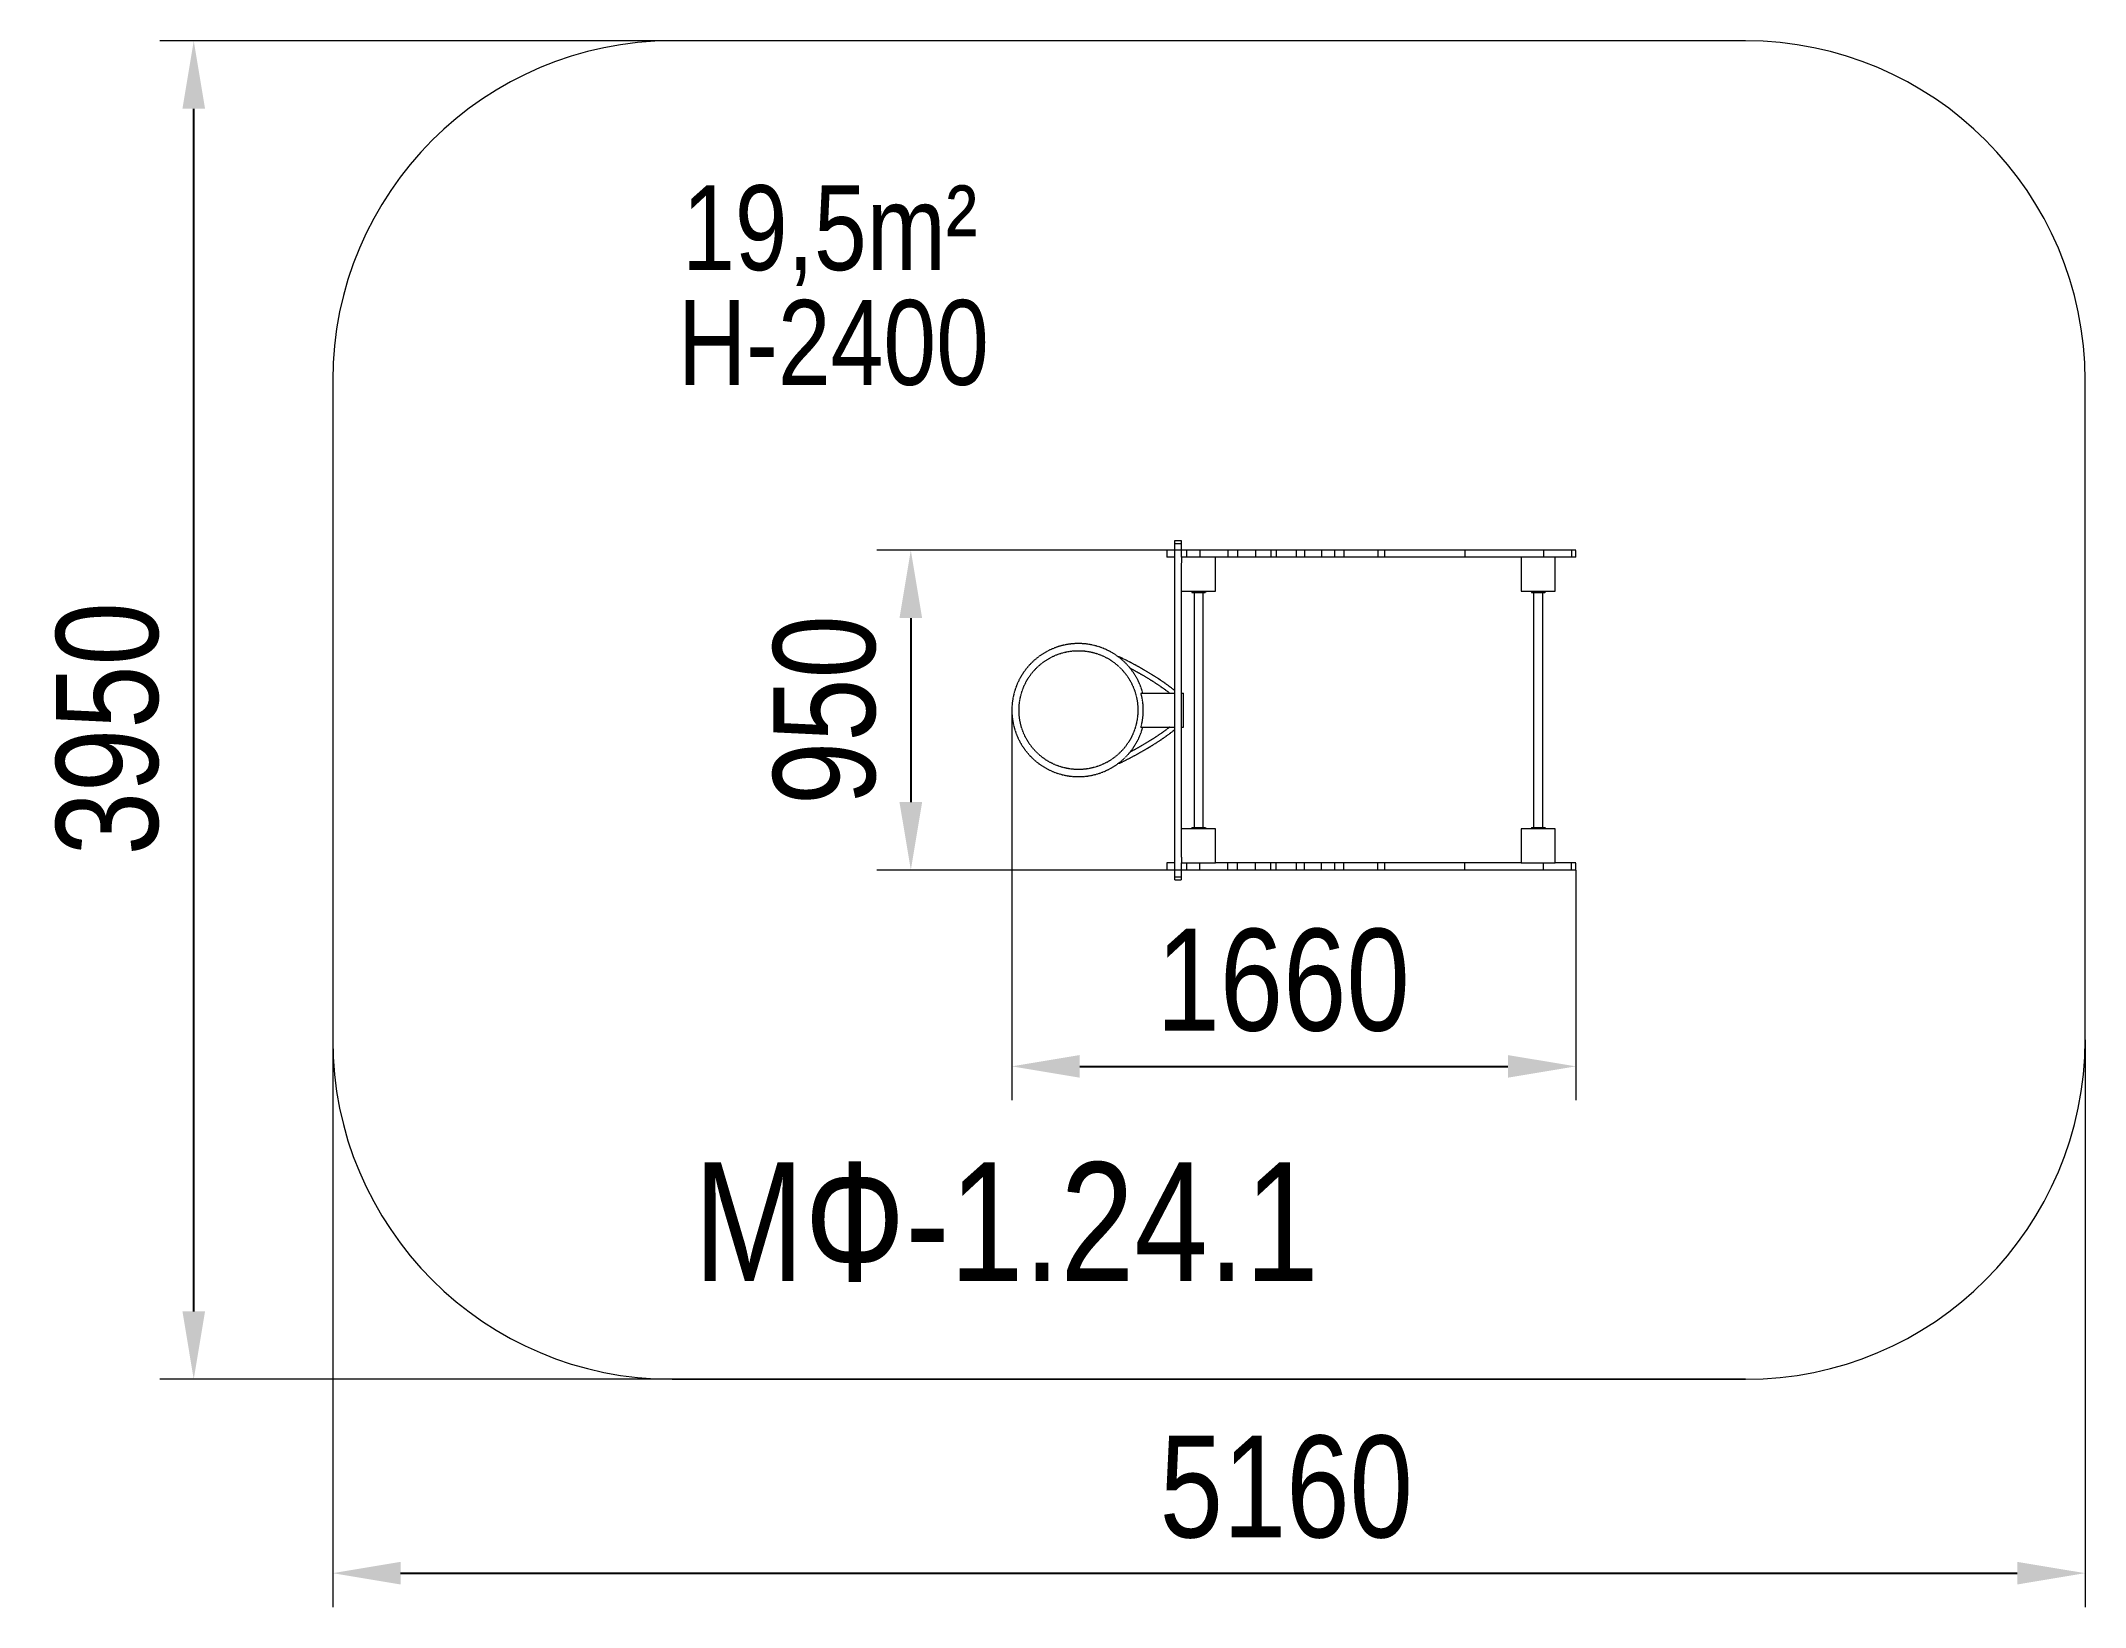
# Model space of a CAD drawing. Header units: millimetres. Extents: x -3621 to 2399, y -2479 to 2134.
import ezdxf

# ---------------------------------------------------------------- set-up
doc = ezdxf.new("R2010")
doc.units = ezdxf.units.MM
doc.linetypes.add('HIDDEN', pattern=[1.905, 1.27, -0.635])
for name, color, linetype in [('DIKOM_АРТИКУЛ', 7, 'Continuous'), ('DIKOM_ЗОНА', 90, 'Continuous'), ('DIKOM_ОБЪЕКТ', 7, 'Continuous'), ('DIKOM_РАЗМЕР_ЗОНА', 7, 'Continuous'), ('DIKOM_РАЗМЕР_ОБЪЕКТА', 7, 'Continuous')]:
    doc.layers.add(name, color=color, linetype=linetype)
doc.styles.add('style1', font='arialbd.ttf', dxfattribs={"width": 0.8})
doc.dimstyles.new('1-50', dxfattribs={"dimtxt": 300, "dimasz": 200, "dimexe": 100, "dimexo": 0, "dimgap": 100, "dimtad": 1, "dimtxsty": 'style1', "dimcen": 200, "dimclrd": 7, "dimclre": 7, "dimclrt": 7, "dimadec": 1, "dimazin": 2, "dimtfac": 1, "dimtmove": 0, "dimatfit": 2, "dimfxl": 0, "dimlwd": 25, "dimlwe": 18, "dimarcsym": 0})

# ---------------------------------------------------------------- blocks, each defined once
blk = doc.blocks.new('*D0')
at = {"layer": 'Defpoints', "color": 0, "transparency": 16777216}
for p in [(-761.9, 163.3), (898.6, -307.7), (898.6, -886)]:
    blk.add_point(p, dxfattribs=at)
at = {"layer": 'DIKOM_РАЗМЕР_ОБЪЕКТА', "color": 7, "lineweight": 18, "transparency": 16777216}
for p, q in [((-761.9, 163.3), (-761.9, -986)), ((898.6, -307.7), (898.6, -986))]:
    blk.add_line(p, q, dxfattribs=at)
at = {"layer": 'DIKOM_РАЗМЕР_ОБЪЕКТА', "color": 7, "lineweight": 25, "transparency": 16777216}
blk.add_line((-561.9, -886), (698.6, -886), dxfattribs=at)
at = {"layer": 'DIKOM_РАЗМЕР_ОБЪЕКТА', "color": 7, "transparency": 16777216}
for points in [[(-561.9, -852.7), (-561.9, -919.4), (-761.9, -886)], [(698.6, -852.7), (698.6, -919.4), (898.6, -886)]]:
    blk.add_solid(points, dxfattribs=at)
at = {"layer": 'DIKOM_РАЗМЕР_ОБЪЕКТА', "color": 7, "transparency": 16777216, "insert": (36.8, -632.9), "char_height": 300, "attachment_point": 5, "style": 'style1'}
blk.add_mtext('{\\fArial|b0|i0|c204|p34;1660}', dxfattribs=at)
blk = doc.blocks.new('*D1')
at = {"layer": 'Defpoints', "color": 0, "transparency": 16777216}
for p in [(898.6, 634.3), (-1059.5, -307.7), (898.6, -307.7)]:
    blk.add_point(p, dxfattribs=at)
at = {"layer": 'DIKOM_РАЗМЕР_ОБЪЕКТА', "color": 7, "lineweight": 18, "transparency": 16777216}
for p, q in [((898.6, 634.3), (-1159.5, 634.3)), ((898.6, -307.7), (-1159.5, -307.7))]:
    blk.add_line(p, q, dxfattribs=at)
at = {"layer": 'DIKOM_РАЗМЕР_ОБЪЕКТА', "color": 7, "lineweight": 25, "transparency": 16777216}
blk.add_line((-1059.5, 434.3), (-1059.5, -107.7), dxfattribs=at)
at = {"layer": 'DIKOM_РАЗМЕР_ОБЪЕКТА', "color": 7, "transparency": 16777216}
for points in [[(-1092.9, 434.3), (-1026.2, 434.3), (-1059.5, 634.3)], [(-1092.9, -107.7), (-1026.2, -107.7), (-1059.5, -307.7)]]:
    blk.add_solid(points, dxfattribs=at)
at = {"layer": 'DIKOM_РАЗМЕР_ОБЪЕКТА', "color": 7, "transparency": 16777216, "insert": (-1312.7, 163.3), "char_height": 300, "attachment_point": 5, "rotation": 90, "style": 'style1'}
blk.add_mtext('{\\fArial|b0|i0|c204|p34;950}', dxfattribs=at)
blk = doc.blocks.new('*D2')
at = {"layer": 'Defpoints', "color": 0, "transparency": 16777216}
for p in [(-2761.9, -807.7), (2398.6, -807.7), (2398.6, -2378.6)]:
    blk.add_point(p, dxfattribs=at)
at = {"layer": 'DIKOM_РАЗМЕР_ЗОНА', "color": 7, "lineweight": 18, "transparency": 16777216}
for p, q in [((-2761.9, -807.7), (-2761.9, -2478.6)), ((2398.6, -807.7), (2398.6, -2478.6))]:
    blk.add_line(p, q, dxfattribs=at)
at = {"layer": 'DIKOM_РАЗМЕР_ЗОНА', "color": 7, "lineweight": 25, "transparency": 16777216}
blk.add_line((-2561.9, -2378.6), (2198.6, -2378.6), dxfattribs=at)
at = {"layer": 'DIKOM_РАЗМЕР_ЗОНА', "color": 7, "transparency": 16777216}
for points in [[(-2561.9, -2345.3), (-2561.9, -2412), (-2761.9, -2378.6)], [(2198.6, -2345.3), (2198.6, -2412), (2398.6, -2378.6)]]:
    blk.add_solid(points, dxfattribs=at)
at = {"layer": 'DIKOM_РАЗМЕР_ЗОНА', "color": 7, "transparency": 16777216, "insert": (46.1, -2125.5), "char_height": 300, "attachment_point": 5, "style": 'style1'}
blk.add_mtext('{\\fArial|b0|i0|c204|p34;5160}', dxfattribs=at)
blk = doc.blocks.new('*D3')
at = {"layer": 'Defpoints', "color": 0, "transparency": 16777216}
for p in [(-3171.2, 2134.3), (1398.6, 2134.3), (1398.6, -1807.7)]:
    blk.add_point(p, dxfattribs=at)
at = {"layer": 'DIKOM_РАЗМЕР_ЗОНА', "color": 7, "lineweight": 18, "transparency": 16777216}
for p, q in [((1398.6, 2134.3), (-3271.2, 2134.3)), ((1398.6, -1807.7), (-3271.2, -1807.7))]:
    blk.add_line(p, q, dxfattribs=at)
at = {"layer": 'DIKOM_РАЗМЕР_ЗОНА', "color": 7, "lineweight": 25, "transparency": 16777216}
blk.add_line((-3171.2, -1607.7), (-3171.2, 1934.3), dxfattribs=at)
at = {"layer": 'DIKOM_РАЗМЕР_ЗОНА', "color": 7, "transparency": 16777216}
for points in [[(-3204.5, 1934.3), (-3137.9, 1934.3), (-3171.2, 2134.3)], [(-3204.5, -1607.7), (-3137.9, -1607.7), (-3171.2, -1807.7)]]:
    blk.add_solid(points, dxfattribs=at)
at = {"layer": 'DIKOM_РАЗМЕР_ЗОНА', "color": 7, "transparency": 16777216, "insert": (-3424.5, 108.4), "char_height": 300, "attachment_point": 5, "rotation": 90, "style": 'style1'}
blk.add_mtext('{\\fArial|b0|i0|c204|p34;3950}', dxfattribs=at)

msp = doc.modelspace()

# ---------------------------------------------------------------- linework, layer by layer
at = {"layer": 'DIKOM_ЗОНА', "color": 3, "lineweight": 15}
msp.add_lwpolyline([(2398.601, -807.717), (2398.601, 1134.283, 0.41421356), (1398.601, 2134.283), (-1761.925, 2134.283, 0.41421356), (-2761.925, 1134.283), (-2761.925, -807.717, 0.41421356), (-1761.925, -1807.717), (1398.601, -1807.717, 0.41421356)], format="xyb", close=True, dxfattribs=at)
at = {"layer": 'DIKOM_ОБЪЕКТ', "color": 7, "linetype": 'HIDDEN', "lineweight": 15}
for p, q in [((-281.925, 663.283), (-261.925, 663.283)), ((-281.925, 654.327), (-281.925, 663.283)), ((-261.925, 654.327), (-261.925, 663.283)), ((-306.061, 634.283), (-306.061, 613.283)), ((-281.925, 634.283), (-306.061, 634.283)), ((-281.925, 613.283), (-306.061, 613.283)), ((-281.925, -327.762), (-281.925, 654.327)), ((-281.925, 654.327), (-261.925, 654.327)), ((-261.925, 613.283), (-261.925, 654.327)), ((-247.242, 634.283), (-261.925, 634.283)), ((-261.925, 613.283), (-261.925, 596.295)), ((-161.925, 613.283), (-261.925, 613.283)), ((-247.242, 634.283), (-247.242, 613.283)), ((-208.288, 634.283), (-247.242, 634.283)), ((-208.288, 634.283), (-208.288, 613.283)), ((-126.304, 634.283), (-208.288, 634.283)), ((-126.304, 613.283), (-161.925, 613.283)), ((-161.925, 513.283), (-161.925, 613.283)), ((-126.304, 634.283), (-126.304, 613.283)), ((-97.606, 634.283), (-126.304, 634.283)), ((-97.606, 613.283), (-126.304, 613.283)), ((-97.606, 634.283), (-97.606, 613.283)), ((-44.452, 634.283), (-97.606, 634.283)), ((-44.452, 613.283), (-97.606, 613.283)), ((-44.452, 634.283), (-44.452, 613.283)), ((0.612, 634.283), (-44.452, 634.283)), ((0.612, 613.283), (-44.452, 613.283)), ((-18.705, 634.295), (-18.705, 634.283)), ((0.612, 634.283), (0.612, 613.283)), ((16.603, 634.283), (0.612, 634.283)), ((16.603, 613.283), (0.612, 613.283)), ((16.603, 634.283), (16.603, 613.283)), ((76.402, 634.283), (16.603, 634.283)), ((76.402, 613.283), (16.603, 613.283)), ((76.402, 613.283), (76.402, 634.283)), ((99.52, 634.283), (76.402, 634.283)), ((99.52, 613.283), (76.402, 613.283)), ((99.52, 634.283), (99.52, 613.283)), ((150.093, 634.283), (99.52, 634.283)), ((150.093, 613.283), (99.52, 613.283)), ((150.093, 634.283), (150.093, 613.283)), ((189.533, 634.283), (150.093, 634.283)), ((189.533, 613.283), (150.093, 613.283)), ((189.533, 613.283), (189.533, 634.283)), ((215.157, 634.283), (189.533, 634.283)), ((215.157, 613.283), (189.533, 613.283)), ((215.157, 634.283), (215.157, 613.283)), ((315.535, 634.283), (215.157, 634.283)), ((315.535, 613.283), (215.157, 613.283)), ((315.535, 634.283), (315.535, 613.283)), ((336.739, 634.283), (315.535, 634.283)), ((336.739, 613.283), (315.535, 613.283)), ((336.739, 613.283), (336.739, 634.283)), ((571.731, 634.283), (336.739, 634.283)), ((571.731, 613.283), (336.739, 613.283)), ((571.731, 634.283), (571.731, 613.283)), ((803.488, 634.283), (571.731, 634.283)), ((738.075, 613.283), (571.731, 613.283)), ((738.075, 613.283), (738.075, 513.283)), ((838.075, 613.283), (738.075, 613.283)), ((803.488, 634.283), (803.488, 613.283)), ((886.456, 634.283), (803.488, 634.283)), ((886.456, 613.283), (838.075, 613.283)), ((838.075, 513.283), (838.075, 613.283)), ((886.456, 634.283), (886.456, 613.283)), ((898.601, 634.283), (886.456, 634.283)), ((898.601, 613.283), (886.456, 613.283)), ((898.601, 613.283), (898.601, 634.283)), ((-261.925, -269.73), (-261.925, 596.295)), ((-261.925, 513.283), (-161.925, 513.283)), ((-231.925, 513.283), (-231.925, 509.283)), ((-231.925, 509.283), (-191.925, 509.283)), ((-225.425, 509.283), (-225.425, -182.717)), ((-198.425, -182.717), (-198.425, 509.283)), ((-191.925, 513.283), (-191.925, 509.283)), ((738.075, 513.283), (838.075, 513.283)), ((768.075, 513.283), (768.075, 509.283)), ((768.075, 509.283), (808.075, 509.283)), ((774.575, 509.283), (774.575, -182.717)), ((801.575, -182.717), (801.575, 509.283)), ((808.075, 513.283), (808.075, 509.283)), ((-381.925, 213.283), (-281.925, 213.283)), ((-381.925, 213.283), (-381.925, 213.269)), ((-261.925, 213.283), (-256.925, 213.283)), ((-256.925, 113.283), (-256.925, 213.283)), ((-381.925, 113.296), (-381.925, 113.283)), ((-381.925, 113.283), (-281.925, 113.283)), ((-261.925, 113.283), (-256.925, 113.283)), ((-161.925, -186.717), (-261.925, -186.717)), ((-231.925, -182.717), (-231.925, -186.717)), ((-231.925, -182.717), (-191.925, -182.717)), ((-191.925, -182.717), (-191.925, -186.717)), ((-161.925, -286.717), (-161.925, -186.717)), ((838.075, -186.717), (738.075, -186.717)), ((738.075, -186.717), (738.075, -286.717)), ((768.075, -182.717), (768.075, -186.717)), ((768.075, -182.717), (808.075, -182.717)), ((808.075, -182.717), (808.075, -186.717)), ((838.075, -286.717), (838.075, -186.717)), ((-306.061, -286.717), (-306.061, -307.717)), ((-281.925, -286.717), (-306.061, -286.717)), ((-261.925, -269.73), (-261.925, -286.717)), ((-261.925, -327.762), (-261.925, -286.717)), ((-261.925, -286.717), (-161.925, -286.717)), ((-247.242, -286.717), (-247.242, -307.717)), ((-208.288, -307.717), (-208.288, -286.717)), ((-126.304, -286.717), (-161.925, -286.717)), ((-126.304, -307.717), (-126.304, -286.717)), ((-97.606, -286.717), (-126.304, -286.717)), ((-97.606, -307.717), (-97.606, -286.717)), ((-44.452, -286.717), (-97.606, -286.717)), ((-44.452, -307.717), (-44.452, -286.717)), ((0.612, -286.717), (-44.452, -286.717)), ((0.612, -307.717), (0.612, -286.717)), ((16.603, -286.717), (0.612, -286.717)), ((16.603, -307.717), (16.603, -286.717)), ((76.402, -286.717), (16.603, -286.717)), ((76.402, -307.717), (76.402, -286.717)), ((99.52, -286.717), (76.402, -286.717)), ((99.52, -307.717), (99.52, -286.717)), ((150.093, -286.717), (99.52, -286.717)), ((150.093, -307.717), (150.093, -286.717)), ((189.533, -286.717), (150.093, -286.717)), ((189.533, -307.717), (189.533, -286.717)), ((215.157, -286.717), (189.533, -286.717)), ((215.157, -307.717), (215.157, -286.717)), ((315.535, -286.717), (215.157, -286.717)), ((315.535, -307.717), (315.535, -286.717)), ((336.739, -286.717), (315.535, -286.717)), ((336.739, -307.717), (336.739, -286.717)), ((571.731, -286.717), (336.739, -286.717)), ((571.731, -307.717), (571.731, -286.717)), ((738.075, -286.717), (571.731, -286.717)), ((738.075, -286.717), (838.075, -286.717)), ((803.488, -307.717), (803.488, -286.717)), ((886.456, -286.717), (838.075, -286.717)), ((886.456, -307.717), (886.456, -286.717)), ((898.601, -286.717), (886.456, -286.717)), ((898.601, -307.717), (898.601, -286.717)), ((-281.925, -307.717), (-306.061, -307.717)), ((-281.925, -327.762), (-261.925, -327.762)), ((-281.925, -336.717), (-281.925, -327.762)), ((-281.925, -336.717), (-261.925, -336.717)), ((-247.242, -307.717), (-261.925, -307.717)), ((-261.925, -336.717), (-261.925, -327.762)), ((-208.288, -307.717), (-247.242, -307.717)), ((-126.304, -307.717), (-208.288, -307.717)), ((-97.606, -307.717), (-126.304, -307.717)), ((-44.452, -307.717), (-97.606, -307.717)), ((0.612, -307.717), (-44.452, -307.717)), ((-18.705, -307.717), (-18.705, -307.73)), ((16.603, -307.717), (0.612, -307.717)), ((76.402, -307.717), (16.603, -307.717)), ((99.52, -307.717), (76.402, -307.717)), ((150.093, -307.717), (99.52, -307.717)), ((189.533, -307.717), (150.093, -307.717)), ((215.157, -307.717), (189.533, -307.717)), ((315.535, -307.717), (215.157, -307.717)), ((336.739, -307.717), (315.535, -307.717)), ((571.731, -307.717), (336.739, -307.717)), ((803.488, -307.717), (571.731, -307.717)), ((886.456, -307.717), (803.488, -307.717)), ((898.601, -307.717), (886.456, -307.717))]:
    msp.add_line(p, q, dxfattribs=at)
at = {"layer": 'DIKOM_ОБЪЕКТ', "color": 7, "linetype": 'HIDDEN', "lineweight": 15, "flags": 128}
for points in [[(-282.805, 213.283), (-282.249, 214.392), (-281.925, 215.295)], [(-281.925, 111.271), (-282.249, 112.173), (-282.805, 113.283)]]:
    msp.add_lwpolyline(points, dxfattribs=at)
at = {"layer": 'DIKOM_ОБЪЕКТ', "color": 7, "linetype": 'HIDDEN', "lineweight": 15}
msp.add_circle((-565.925, 163.283), 175, dxfattribs=at)
for centre, radius, start, end in [((-565.925, 163.283), 196, 90, 345.2203684), ((-565.925, 163.283), 196, 14.7796316, 90), ((-446.293, 318.881), 1.58, 94.9874034, 152.5787502), ((-554.845, 163.283), 180, 343.8767753, 16.1232247), ((-286.107, 217.927), 4.432, 19.3299135, 50.1105062), ((-286.107, 108.639), 4.432, 309.9182994, 340.6703933), ((-446.296, 7.682), 1.577, 207.3843387, 265.1158077)]:
    msp.add_arc(centre, radius, start, end, dxfattribs=at)
for points, knots in [([(-283.264, 221.326), (-284.004, 221.932), (-286.162, 223.7), (-289.908, 226.683), (-294.569, 230.291), (-299.437, 233.956), (-304.5, 237.67), (-309.753, 241.43), (-315.188, 245.232), (-320.797, 249.069), (-326.572, 252.936), (-332.504, 256.829), (-338.585, 260.741), (-344.806, 264.667), (-351.157, 268.602), (-357.629, 272.538), (-364.212, 276.471), (-370.896, 280.395), (-377.67, 284.303), (-384.525, 288.191), (-391.451, 292.051), (-398.435, 295.878), (-405.469, 299.666), (-412.54, 303.41), (-419.639, 307.103), (-426.754, 310.741), (-433.874, 314.316), (-440.437, 317.556), (-444.616, 319.578), (-446.43, 320.455)], [0, 0, 0, 0, 0.02001991, 0.05844256, 0.09679379, 0.13507549, 0.17329828, 0.21147154, 0.24960342, 0.28769999, 0.32576609, 0.3638063, 0.40182451, 0.43982381, 0.47780664, 0.51577572, 0.553733, 0.59168045, 0.6296194, 0.66755187, 0.70547864, 0.74340148, 0.78132139, 0.8192395, 0.85715706, 0.895075, 0.93299412, 0.97091567, 1, 1, 1, 1]), ([(-414.31, 287.37), (-414.278, 287.353), (-411.917, 286.109), (-407.26, 283.594), (-400.354, 279.832), (-393.51, 276.031), (-386.734, 272.205), (-380.039, 268.359), (-373.435, 264.498), (-366.933, 260.63), (-360.544, 256.761), (-354.278, 252.897), (-348.146, 249.044), (-342.158, 245.21), (-336.323, 241.401), (-330.651, 237.623), (-325.152, 233.882), (-319.836, 230.186), (-314.71, 226.54), (-309.783, 222.952), (-305.071, 219.429), (-300.85, 216.199), (-298.307, 214.18), (-297.177, 213.283)], [0, 0, 0, 0, 0.00070089, 0.05131385, 0.1019248, 0.15253229, 0.2031344, 0.25372991, 0.30431676, 0.35489319, 0.40545716, 0.45600615, 0.50653786, 0.55704921, 0.607537, 0.65799737, 0.70842639, 0.75881887, 0.80916888, 0.85946961, 0.90971282, 0.95988819, 1, 1, 1, 1]), ([(-446.43, 6.11), (-445.186, 6.711), (-441.577, 8.455), (-435.587, 11.398), (-428.466, 14.958), (-421.349, 18.582), (-414.245, 22.262), (-407.166, 25.995), (-400.123, 29.773), (-393.126, 33.591), (-386.187, 37.443), (-379.315, 41.323), (-372.521, 45.226), (-365.816, 49.146), (-359.21, 53.076), (-352.713, 57.011), (-346.335, 60.944), (-340.085, 64.871), (-333.973, 68.784), (-328.008, 72.679), (-322.199, 76.55), (-316.555, 80.391), (-311.083, 84.197), (-305.792, 87.962), (-300.69, 91.681), (-295.783, 95.351), (-291.082, 98.964), (-286.906, 102.263), (-284.375, 104.331), (-283.264, 105.239)], [0, 0, 0, 0, 0.01995605, 0.05788128, 0.09580444, 0.13372459, 0.17164281, 0.20956044, 0.2474782, 0.28539717, 0.32331828, 0.36124297, 0.3991723, 0.43710744, 0.47504999, 0.51300135, 0.55096325, 0.5889375, 0.62692627, 0.66493185, 0.70295688, 0.74100458, 0.77907903, 0.81718412, 0.85532515, 0.8935084, 0.93174138, 0.97003348, 1, 1, 1, 1]), ([(-297.182, 113.283), (-297.823, 112.769), (-299.852, 111.145), (-303.506, 108.328), (-308.128, 104.839), (-312.976, 101.279), (-318.023, 97.659), (-323.267, 93.985), (-328.696, 90.264), (-334.302, 86.502), (-340.075, 82.706), (-346.006, 78.883), (-352.084, 75.039), (-358.3, 71.18), (-364.644, 67.314), (-371.104, 63.446), (-377.671, 59.583), (-384.333, 55.732), (-391.08, 51.899), (-397.9, 48.089), (-404.784, 44.312), (-410.319, 41.315), (-413.568, 39.596), (-414.491, 39.107)], [0, 0, 0, 0, 0.02307246, 0.07301089, 0.12304437, 0.17315719, 0.22333867, 0.27357766, 0.32386635, 0.3741971, 0.42456437, 0.47496317, 0.52538885, 0.57583756, 0.62630614, 0.67679163, 0.7272915, 0.77780352, 0.8283255, 0.87885548, 0.92939181, 0.97993267, 1, 1, 1, 1])]:
    msp.add_open_spline(points, degree=3, knots=knots, dxfattribs=at)

# ---------------------------------------------------------------- texts
at = {"layer": 'DIKOM_АРТИКУЛ', "insert": (-1698.82, -1168.628), "char_height": 350, "width": 1542.80875, "attachment_point": 1, "style": 'style1'}
msp.add_mtext('{\\fArial|b0|i0|c204|p34;MФ-1.24.1}', dxfattribs=at)
at = {"layer": 'DIKOM_РАЗМЕР_ОБЪЕКТА', "char_height": 250, "attachment_point": 1, "style": 'style1'}
for s, insert, width in [('{\\fArial|b0|i0|c204|p34;19,5m²}', (-1733.046, 1709.06), 666.5558), ('{\\fArial|b0|i0|c204|p34;H-2400}', (-1745.875, 1371.066), 1517.64424)]:
    msp.add_mtext(s, dxfattribs=dict(at, insert=insert, width=width))

# ---------------------------------------------------------------- dimensions: what is measured, and where the dimension line sits
at = {"layer": 'DIKOM_РАЗМЕР_ЗОНА'}
dim = msp.add_linear_dim(base=(-3171.208, 2134.283), p1=(1398.601, -1807.717), p2=(1398.601, 2134.283), angle=90, text='{\\fArial|b0|i0|c204|p34;3950}', dimstyle='1-50', dxfattribs=at)
dim.commit()
dim.dimension.update_dxf_attribs({"geometry": '*D3', "text_midpoint": (-3171.208, 108.425), "dimtype": 160})
dim = msp.add_linear_dim(base=(2398.601, -2378.634), p1=(-2761.925, -807.717), p2=(2398.601, -807.717), text='{\\fArial|b0|i0|c204|p34;5160}', dimstyle='1-50', dxfattribs=at)
dim.commit()
dim.dimension.update_dxf_attribs({"geometry": '*D2', "text_midpoint": (46.11, -2378.634), "dimtype": 160})
at = {"layer": 'DIKOM_РАЗМЕР_ОБЪЕКТА'}
dim = msp.add_linear_dim(base=(-1059.537, -307.717), p1=(898.601, 634.283), p2=(898.601, -307.717), angle=90, text='{\\fArial|b0|i0|c204|p34;950}', dimstyle='1-50', dxfattribs=at)
dim.commit()
dim.dimension.update_dxf_attribs({"geometry": '*D1', "text_midpoint": (-1059.537, 163.283), "dimtype": 160})
dim = msp.add_linear_dim(base=(898.601, -886.035), p1=(-761.925, 163.283), p2=(898.601, -307.717), text='{\\fArial|b0|i0|c204|p34;1660}', dimstyle='1-50', dxfattribs=at)
dim.commit()
dim.dimension.update_dxf_attribs({"geometry": '*D0', "text_midpoint": (36.835, -886.035), "dimtype": 160})

doc.saveas('drawing.dxf')
